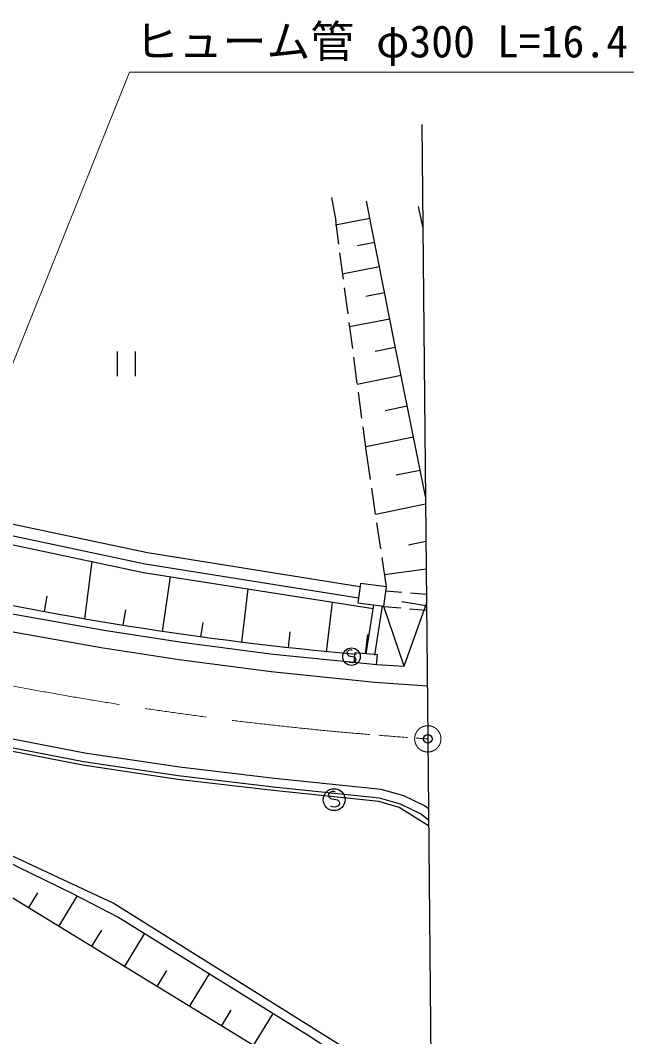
# Model space of a CAD drawing. Units: millimetres, scale not verified. Extents: x 40000 to 680000, y 20000 to 380000.
# Drawn here: x 480968 to 515708, y 234788 to 292700 of the extents above; entities that cross this region are included whole.
import ezdxf
from ezdxf.enums import TextEntityAlignment as Align

# ---------------------------------------------------------------- set-up
doc = ezdxf.new("R2010")
doc.units = ezdxf.units.MM
doc.header["$LTSCALE"] = 1000
doc.header["$PDMODE"] = 32
doc.header["$PDSIZE"] = 500
doc.linetypes.add('CHAIN', pattern=[18.5, 12, -1.5, 3.5, -1.5])
for name, color, linetype, lineweight in [('M-BGD', 7, 'Continuous', 25), ('M-BMK', 2, 'CHAIN', 13), ('M-BMK-OTRS', 5, 'Continuous', 25), ('M-STR-HTXT', 7, 'Continuous', 13), ('M-STR-STRC', 7, 'Continuous', 25)]:
    doc.layers.add(name, color=color, linetype=linetype, lineweight=lineweight)
doc.layers.add('M-OTRS', color=6, linetype='Continuous')
doc.styles.add('ＭＳ ゴシック', font='')
doc.styles.get('ＭＳ ゴシック').set_extended_font_data('MS Gothic')

msp = doc.modelspace()

# ---------------------------------------------------------------- linework, layer by layer
at = {"layer": 'M-BGD'}
for p, q in [((498716, 282606), (498950, 281267)), ((502334, 274131), (500707, 282398)), ((503649, 282090), (503918, 280864)), ((500900, 281417), (498932, 281029)), ((499126, 279941), (498950, 281267)), ((501171, 280039), (500187, 279845)), ((499390, 277959), (499192, 279445)), ((501442, 278662), (499313, 278242)), ((499653, 275976), (499455, 277463)), ((501735, 277171), (500671, 276961)), ((502029, 275680), (499725, 275227)), ((499916, 273993), (499719, 275480)), ((502347, 274067), (501196, 273835)), ((504065, 265572), (502334, 274131)), ((486488, 273823), (486488, 272423)), ((487538, 272423), (487538, 273823)), ((500179, 272011), (499982, 273498)), ((502673, 272456), (500172, 271950)), ((500442, 270028), (500245, 271515)), ((503027, 270706), (501777, 270453)), ((500684, 268207), (500508, 269532)), ((503381, 268956), (500657, 268405)), ((500932, 266537), (500684, 268207)), ((503766, 267049), (502404, 266774)), ((501226, 264559), (501006, 266043)), ((476799, 264782), (488214, 262372)), ((504069, 265126), (501227, 264551)), ((476646, 264150), (488085, 261735)), ((476527, 263664), (487986, 261244)), ((501520, 262581), (501299, 264064)), ((504090, 262999), (503104, 262800)), ((488214, 262372), (500332, 260436)), ((484644, 258596), (485072, 261860)), ((501841, 260416), (501593, 262086)), ((487986, 261244), (501090, 259188)), ((488085, 261735), (500248, 259791)), ((504105, 261435), (501738, 261112)), ((489077, 257879), (489534, 261001)), ((493589, 257256), (493962, 260307)), ((501812, 260190), (502716, 260115)), ((503215, 260074), (504119, 259999)), ((482339, 259011), (482499, 259893)), ((498421, 256707), (498769, 259553)), ((504092, 259347), (502715, 259568)), ((502855, 255906), (504134, 259463)), ((480303, 258922), (485745, 257942)), ((486828, 258230), (486981, 259115)), ((500686, 256611), (501123, 259400)), ((501180, 256533), (501620, 259336)), ((501697, 259296), (502663, 259216)), ((502855, 255906), (501697, 259296)), ((503161, 259175), (504127, 259095)), ((491266, 257564), (491401, 258395)), ((485745, 257942), (490168, 257270)), ((496249, 256939), (496361, 257859)), ((500649, 256596), (500773, 257710)), ((490168, 257270), (495391, 256585)), ((495391, 256585), (499979, 256122)), ((499684, 256786), (499592, 256689)), ((499592, 256689), (499613, 256570)), ((499613, 256570), (499685, 256489)), ((499760, 256813), (499684, 256786)), ((499842, 256822), (499760, 256813)), ((499893, 256797), (499842, 256822)), ((499685, 256489), (500002, 256433)), ((499756, 256111), (499698, 256154)), ((499889, 256095), (499756, 256111)), ((500021, 256142), (499889, 256095)), ((500002, 256433), (500074, 256352)), ((500095, 256233), (500021, 256142)), ((500074, 256352), (500095, 256233)), ((501272, 255991), (502855, 255906)), ((484561, 250458), (479755, 251378)), ((484528, 250260), (479719, 251181)), ((489943, 249446), (484528, 250260)), ((489969, 249644), (484561, 250458)), ((495411, 249007), (489969, 249644)), ((495389, 248808), (489943, 249446)), ((501406, 248180), (495389, 248808)), ((501444, 248377), (495411, 249007)), ((498651, 248722), (498535, 248601)), ((498535, 248601), (498562, 248451)), ((498562, 248451), (498651, 248351)), ((498745, 248756), (498651, 248722)), ((498847, 248766), (498745, 248756)), ((498911, 248736), (498847, 248766)), ((498651, 248351), (499048, 248280)), ((498741, 247878), (498668, 247932)), ((498907, 247858), (498741, 247878)), ((499072, 247917), (498907, 247858)), ((499048, 248280), (499137, 248180)), ((499164, 248030), (499072, 247917)), ((499137, 248180), (499164, 248030)), ((502568, 247851), (501406, 248180)), ((502649, 248036), (501444, 248377)), ((503780, 247492), (502649, 248036)), ((504245, 246809), (502568, 247851)), ((504242, 247130), (503780, 247492)), ((486252, 242404), (476926, 246732)), ((481431, 242116), (481959, 242981)), ((483160, 241060), (484216, 242789)), ((500586, 233446), (486252, 242404)), ((485035, 239915), (485608, 240853)), ((486910, 238771), (488055, 240646)), ((488763, 237640), (489328, 238566)), ((490615, 236509), (491746, 238361)), ((492439, 235395), (492996, 236307)), ((494264, 234281), (495378, 236106))]:
    msp.add_line(p, q, dxfattribs=at)
for points in [[(500213, 259517), (501701, 259325), (501841, 260416), (500354, 260608)], [(501328, 256539), (500034, 256669), (499979, 256122), (501272, 255991)]]:
    msp.add_lwpolyline(points, close=True, dxfattribs=at)
for points in [[(498310, 222322), (502423, 226030), (501041, 227624), (501556, 229829), (479487, 243303), (470341, 247466), (457997, 251213)], [(486525, 241589), (483970, 242919), (480803, 244471), (476731, 246642)], [(503570, 230155), (500790, 232557), (497539, 234764), (489582, 239704), (486525, 241589)]]:
    msp.add_lwpolyline(points, dxfattribs=at)
for centre, radius in [((499850, 256442), 500), ((498858, 248292), 625)]:
    msp.add_circle(centre, radius, dxfattribs=at)
msp.add_arc((516982, 446338), 190500, 257.07094, 264.92686, dxfattribs=at)
at = {"layer": 'M-BMK'}
msp.add_circle((504198, 251758), 750, dxfattribs=at)
for centre, radius, start, end in [((516982, 446338), 195000, 257.51299, 265.27023), ((516982, 446338), 195000, 265.41714, 265.90075), ((509898, 342208), 90630, 265.97775, 266.39378)]:
    msp.add_arc(centre, radius, start, end, dxfattribs=at)
at = {"layer": 'M-BMK-OTRS'}
for p, q in [((503861, 286756), (504198, 251758)), ((504198, 251758), (504534, 216759))]:
    msp.add_line(p, q, dxfattribs=at)
at = {"layer": 'M-OTRS'}
msp.add_point((504198, 251758), dxfattribs=at)
at = {"layer": 'M-STR-HTXT'}
msp.add_lwpolyline([(476896, 264097), (487186, 289754), (515936, 289754)], dxfattribs=at)
at = {"layer": 'M-STR-STRC'}
for p, q in [((480116, 257940), (485581, 256956)), ((485581, 256956), (490028, 256280)), ((490028, 256280), (495276, 255592)), ((495276, 255592), (501172, 254997)), ((501172, 254997), (504169, 254771)), ((484646, 250951), (479838, 251871)), ((490035, 250140), (484646, 250951)), ((495466, 249504), (490035, 250140)), ((501539, 248870), (495466, 249504)), ((502827, 248506), (501539, 248870)), ((504046, 247919), (502827, 248506)), ((504236, 247770), (504046, 247919))]:
    msp.add_line(p, q, dxfattribs=at)

# ---------------------------------------------------------------- texts
at = {"layer": 'M-STR-HTXT', "style": 'ＭＳ ゴシック'}
msp.add_text('ヒューム管 φ300 L=16.4', height=1833, dxfattribs=at).set_placement((501561, 291504), align=Align.MIDDLE_CENTER)

doc.saveas('drawing.dxf')
